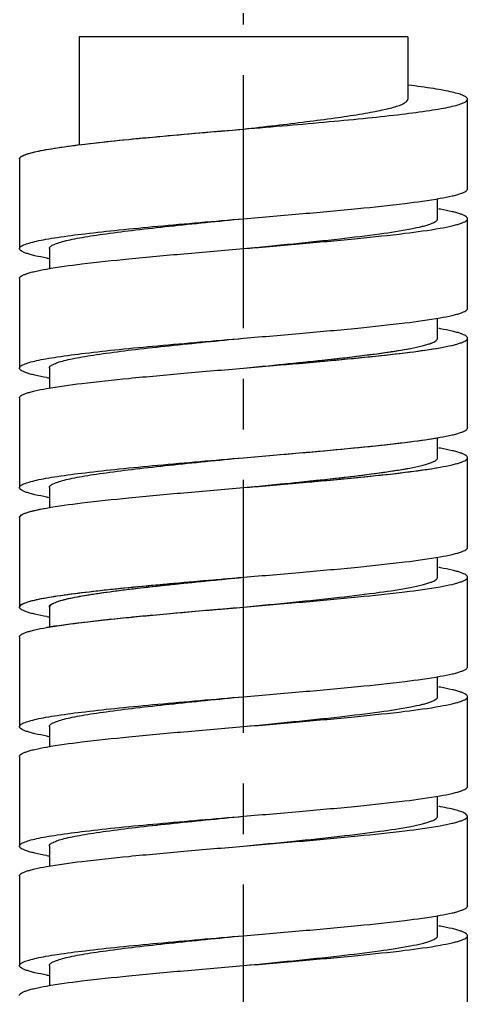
# Model space of a CAD drawing. Header units: millimetres. Extents: x 601 to 1195, y -13 to 407.
# Drawn here: x 1073.71 to 1084.96, y 143.97 to 168.47 of the extents above; entities that cross this region are included whole.
import ezdxf

# ---------------------------------------------------------------- set-up
doc = ezdxf.new("R2010")
doc.units = ezdxf.units.MM
doc.header["$LTSCALE"] = 0.1
doc.linetypes.add('CENTERX2', pattern=[101.6, 63.5, -12.7, 12.7, -12.7])
doc.layers.add('02___PRT_ALL_AXES', color=7, linetype='Continuous')
doc.layers.add('CENTER', color=1, linetype='CENTERX2')

msp = doc.modelspace()

# ---------------------------------------------------------------- linework, layer by layer
at = {"color": 7, "linetype": 'Continuous'}
for p, q in [((1084.961, 164.2203), (1084.961, 166.4703)), ((1084.961, 164.2203), (1084.961, 166.4703)), ((1073.711, 164.9703), (1073.711, 162.7203)), ((1073.711, 164.9703), (1073.711, 162.7203)), ((1084.211, 163.4703), (1084.211, 163.9727)), ((1084.211, 163.4703), (1084.211, 163.9727)), ((1084.961, 161.2203), (1084.961, 163.4703)), ((1084.961, 161.2203), (1084.961, 163.4703)), ((1074.461, 162.7203), (1074.461, 162.2151)), ((1074.461, 162.7203), (1074.461, 162.2151)), ((1073.711, 161.9703), (1073.711, 159.7203)), ((1073.711, 161.9703), (1073.711, 159.7203)), ((1084.211, 160.4703), (1084.211, 160.9727)), ((1084.211, 160.4703), (1084.211, 160.9727)), ((1084.961, 158.2203), (1084.961, 160.4703)), ((1084.961, 158.2203), (1084.961, 160.4703)), ((1079.336, 159.7203), (1080.0933, 159.7848)), ((1074.461, 159.7203), (1074.461, 159.2151)), ((1074.461, 159.7203), (1074.461, 159.2151)), ((1073.711, 158.9703), (1073.711, 156.7203)), ((1073.711, 158.9703), (1073.711, 156.7203)), ((1084.211, 157.4703), (1084.211, 157.9727)), ((1084.211, 157.4703), (1084.211, 157.9727)), ((1079.336, 157.4703), (1080.0933, 157.5348)), ((1084.961, 155.2203), (1084.961, 157.4703)), ((1084.961, 155.2203), (1084.961, 157.4703)), ((1074.461, 156.7203), (1074.461, 156.2151)), ((1074.461, 156.7203), (1074.461, 156.2151)), ((1079.336, 156.7203), (1079.9937, 156.7763)), ((1079.9937, 156.7763), (1080.0933, 156.7848)), ((1073.711, 155.9703), (1073.7622, 156.0348)), ((1073.711, 155.9703), (1073.711, 153.7203)), ((1073.711, 155.9703), (1073.711, 153.7203)), ((1084.211, 154.4703), (1084.211, 154.9727)), ((1084.211, 154.4703), (1084.211, 154.9727)), ((1084.961, 152.2203), (1084.961, 154.4703)), ((1084.961, 152.2203), (1084.961, 154.4703)), ((1073.711, 153.7203), (1073.7622, 153.7848)), ((1074.461, 153.7203), (1074.5054, 153.7848)), ((1074.461, 153.7203), (1074.461, 153.2151)), ((1074.461, 153.7203), (1074.461, 153.2151)), ((1073.711, 152.9703), (1073.711, 150.7203)), ((1073.711, 152.9703), (1073.711, 150.7203)), ((1084.211, 151.4703), (1084.211, 151.9727)), ((1084.211, 151.4703), (1084.211, 151.9727)), ((1084.961, 149.2203), (1084.961, 151.4703)), ((1074.461, 150.7203), (1074.461, 150.2151)), ((1073.711, 149.9703), (1073.711, 147.7203)), ((1084.211, 148.4703), (1084.211, 148.9727)), ((1084.961, 148.4703), (1084.9098, 148.5348)), ((1084.961, 146.2203), (1084.961, 148.4703)), ((1074.461, 147.7203), (1074.461, 147.2151)), ((1073.711, 146.9703), (1073.711, 144.7203)), ((1084.211, 145.4703), (1084.211, 145.9727)), ((1084.961, 143.4348), (1084.961, 145.4703)), ((1074.461, 144.7203), (1074.461, 144.2151))]:
    msp.add_line(p, q, dxfattribs=at)
for centre, radius, start, end in [((1082.7151, 154.9145), 8.9314, 79.87618, 80.18423), ((1082.7151, 154.9145), 8.9314, 79.87618, 80.18423), ((1075.9913, 171.4714), 9.1296, 259.92217, 260.28897), ((1075.9913, 171.4714), 9.1296, 259.92217, 260.28897), ((1082.7151, 151.9145), 8.9314, 79.87618, 80.18423), ((1082.7151, 151.9145), 8.9314, 79.87618, 80.18423), ((1075.9913, 168.4714), 9.1296, 259.92217, 260.28897), ((1075.9913, 168.4714), 9.1296, 259.92217, 260.28897), ((1082.7151, 148.9145), 8.9314, 79.87618, 80.18423), ((1082.7151, 148.9145), 8.9314, 79.87618, 80.18423), ((1075.9913, 165.4714), 9.1296, 259.92217, 260.28897), ((1075.9913, 165.4714), 9.1296, 259.92217, 260.28897), ((1082.7151, 145.9145), 8.9314, 79.87618, 80.18423), ((1082.7151, 145.9145), 8.9314, 79.87618, 80.18423), ((1075.9913, 162.4714), 9.1296, 259.92217, 260.28897), ((1075.991, 162.4692), 9.1274, 259.92151, 260.28837), ((1075.9749, 144.3128), 9.0346, 99.74612, 100.12253), ((1076.3377, 142.187), 11.1912, 98.71114, 99.73419), ((1082.7151, 142.9145), 8.9314, 79.87618, 80.18423), ((1082.7151, 142.9145), 8.9314, 79.87618, 80.18423), ((1075.9913, 159.4714), 9.1296, 259.92217, 260.28897), ((1075.9913, 159.4714), 9.1296, 259.92217, 260.28897), ((1082.7164, 139.9206), 8.9252, 79.87707, 80.18536), ((1075.9913, 156.4714), 9.1296, 259.92217, 260.28897), ((1082.7151, 136.9145), 8.9314, 79.87618, 80.18423), ((1075.9913, 153.4714), 9.1296, 259.92217, 260.28897)]:
    msp.add_arc(centre, radius, start, end, dxfattribs=at)
for points, knots in [([(1084.961, 166.4703), (1084.961, 166.4871), (1084.9411, 166.5142), (1084.9044, 166.5391), (1084.8408, 166.5718), (1084.7311, 166.6093), (1084.5646, 166.6524), (1084.3534, 166.6956), (1083.9886, 166.7581), (1083.6931, 166.7981), (1083.4828, 166.8245)], [0, 0, 0, 0, 0.0326322, 0.0568335, 0.0876411, 0.1702934, 0.2816159, 0.4213465, 0.5885183, 1, 1, 1, 1]), ([(1079.336, 165.7203), (1079.6043, 165.7514), (1080.1307, 165.8123), (1080.8949, 165.9041), (1081.5992, 165.9957), (1082.1359, 166.0747), (1082.5149, 166.1395), (1082.7555, 166.1858), (1082.9632, 166.232), (1083.1363, 166.2778), (1083.2731, 166.3235), (1083.3633, 166.3636), (1083.415, 166.3978), (1083.4463, 166.4257), (1083.461, 166.4534), (1083.461, 166.4703)], [0, 0, 0, 0, 0.1912983, 0.375348, 0.5451871, 0.6944291, 0.7595667, 0.8175658, 0.867943, 0.9102751, 0.9443278, 0.9700561, 0.9799223, 0.987976, 1, 1, 1, 1]), ([(1079.336, 165.7203), (1079.7019, 165.7514), (1080.4195, 165.8123), (1081.4614, 165.9041), (1082.4217, 165.9956), (1083.2636, 166.0866), (1083.8756, 166.1658), (1084.2816, 166.2319), (1084.5173, 166.2776), (1084.7034, 166.3232), (1084.8261, 166.3628), (1084.8975, 166.3975), (1084.9381, 166.4235), (1084.961, 166.4523), (1084.961, 166.4703)], [0, 0, 0, 0, 0.1928466, 0.3783382, 0.5494075, 0.699558, 0.823138, 0.8735016, 0.9156321, 0.9492167, 0.9740895, 0.9833193, 0.9905236, 1, 1, 1, 1]), ([(1073.7111, 164.9703), (1073.7111, 164.9884), (1073.7339, 165.0171), (1073.7746, 165.0432), (1073.846, 165.0778), (1073.9687, 165.1174), (1074.1548, 165.1631), (1074.3904, 165.2088), (1074.7965, 165.2749), (1075.4085, 165.354), (1076.2504, 165.4451), (1077.2107, 165.5365), (1078.2526, 165.6284), (1078.9702, 165.6893), (1079.336, 165.7203)], [0, 0, 0, 0, 0.0094773, 0.0166772, 0.0259081, 0.0507866, 0.0843644, 0.1265011, 0.1768596, 0.3004426, 0.4505948, 0.6216636, 0.8071539, 1, 1, 1, 1]), ([(1074.3871, 165.2068), (1074.6815, 165.2594), (1075.3705, 165.3515), (1076.5229, 165.4735), (1077.8772, 165.5965), (1078.8379, 165.678), (1079.336, 165.7203)], [0, 0, 0, 0, 0.1802925, 0.4187677, 0.6986391, 1, 1, 1, 1]), ([(1073.7111, 164.9703), (1073.7111, 164.9947), (1073.751, 165.0313), (1073.8125, 165.0624), (1073.8888, 165.0919), (1073.9845, 165.1207), (1074.1523, 165.1628), (1074.2892, 165.1893), (1074.3871, 165.2068)], [0, 0, 0, 0, 0.0997126, 0.183294, 0.293071, 0.4297046, 0.5932975, 1, 1, 1, 1]), ([(1084.2783, 163.9826), (1084.3771, 164.0002), (1084.5154, 164.0269), (1084.6849, 164.0692), (1084.7815, 164.0981), (1084.8585, 164.1278), (1084.9206, 164.159), (1084.961, 164.1958), (1084.961, 164.2203)], [0, 0, 0, 0, 0.4068123, 0.5705215, 0.7071941, 0.8169515, 0.9005187, 1, 1, 1, 1]), ([(1084.2783, 163.9826), (1084.3771, 164.0002), (1084.5154, 164.0269), (1084.6849, 164.0692), (1084.7815, 164.0981), (1084.8585, 164.1278), (1084.9206, 164.159), (1084.961, 164.1958), (1084.961, 164.2203)], [0, 0, 0, 0, 0.4068123, 0.5705215, 0.7071942, 0.8169516, 0.9005187, 1, 1, 1, 1]), ([(1079.336, 163.4703), (1079.833, 163.5125), (1080.7917, 163.5939), (1082.1436, 163.7166), (1083.2949, 163.8384), (1083.9837, 163.9303), (1084.2783, 163.9826)], [0, 0, 0, 0, 0.3010861, 0.5808021, 0.8193474, 1, 1, 1, 1]), ([(1079.336, 163.4703), (1079.833, 163.5125), (1080.7917, 163.5939), (1082.1436, 163.7166), (1083.2949, 163.8384), (1083.9837, 163.9303), (1084.2783, 163.9826)], [0, 0, 0, 0, 0.3010861, 0.5808021, 0.8193474, 1, 1, 1, 1]), ([(1084.961, 163.4703), (1084.961, 163.4947), (1084.9211, 163.5313), (1084.8595, 163.5624), (1084.7833, 163.5919), (1084.6876, 163.6207), (1084.5198, 163.6628), (1084.3829, 163.6893), (1084.285, 163.7068)], [0, 0, 0, 0, 0.0997126, 0.183294, 0.293071, 0.4297046, 0.5932975, 1, 1, 1, 1]), ([(1084.961, 163.4703), (1084.961, 163.4947), (1084.9211, 163.5313), (1084.8595, 163.5624), (1084.7833, 163.5919), (1084.6876, 163.6207), (1084.5198, 163.6628), (1084.3829, 163.6893), (1084.285, 163.7068)], [0, 0, 0, 0, 0.0997126, 0.183294, 0.293071, 0.4297046, 0.5932975, 1, 1, 1, 1]), ([(1073.7111, 162.7203), (1073.7111, 162.7384), (1073.7339, 162.7671), (1073.7746, 162.7932), (1073.846, 162.8278), (1073.9687, 162.8674), (1074.1548, 162.9131), (1074.3904, 162.9588), (1074.7965, 163.0249), (1075.4085, 163.104), (1076.2504, 163.1951), (1077.2107, 163.2865), (1078.2526, 163.3784), (1078.9702, 163.4393), (1079.336, 163.4703)], [0, 0, 0, 0, 0.0094773, 0.0166772, 0.0259081, 0.0507866, 0.0843644, 0.1265011, 0.1768596, 0.3004426, 0.4505948, 0.6216636, 0.8071539, 1, 1, 1, 1]), ([(1073.7111, 162.7203), (1073.7111, 162.7384), (1073.7339, 162.7671), (1073.7746, 162.7932), (1073.846, 162.8278), (1073.9687, 162.8674), (1074.1548, 162.9131), (1074.3904, 162.9588), (1074.7965, 163.0249), (1075.4085, 163.104), (1076.2504, 163.1951), (1077.2107, 163.2865), (1078.2526, 163.3784), (1078.9702, 163.4393), (1079.336, 163.4703)], [0, 0, 0, 0, 0.0094773, 0.0166772, 0.0259081, 0.0507866, 0.0843644, 0.1265011, 0.1768596, 0.3004426, 0.4505948, 0.6216636, 0.8071539, 1, 1, 1, 1]), ([(1074.461, 162.7203), (1074.461, 162.7378), (1074.4797, 162.7661), (1074.5159, 162.7931), (1074.5774, 162.8275), (1074.6838, 162.8673), (1074.8453, 162.913), (1075.0497, 162.9587), (1075.2951, 163.0049), (1075.5793, 163.0512), (1076.0274, 163.116), (1076.6617, 163.195), (1077.494, 163.2865), (1078.397, 163.3784), (1079.019, 163.4393), (1079.336, 163.4703)], [0, 0, 0, 0, 0.0105478, 0.0180924, 0.0275715, 0.052785, 0.0865464, 0.1287521, 0.179118, 0.2372049, 0.3025162, 0.4522957, 0.6228649, 0.807775, 1, 1, 1, 1]), ([(1074.461, 162.7203), (1074.461, 162.7378), (1074.4797, 162.7661), (1074.5159, 162.7931), (1074.5774, 162.8275), (1074.6838, 162.8673), (1074.8453, 162.913), (1075.0497, 162.9587), (1075.2951, 163.0049), (1075.5793, 163.0512), (1076.0274, 163.116), (1076.6617, 163.195), (1077.494, 163.2865), (1078.397, 163.3784), (1079.019, 163.4393), (1079.336, 163.4703)], [0, 0, 0, 0, 0.0105478, 0.0180924, 0.0275715, 0.052785, 0.0865464, 0.1287521, 0.179118, 0.2372049, 0.3025162, 0.4522957, 0.6228649, 0.807775, 1, 1, 1, 1]), ([(1083.5382, 163.2165), (1083.6355, 163.2353), (1083.7717, 163.2639), (1083.9385, 163.309), (1084.034, 163.3399), (1084.1099, 163.3716), (1084.1723, 163.4055), (1084.211, 163.4448), (1084.211, 163.4703)], [0, 0, 0, 0, 0.4028971, 0.565556, 0.7018031, 0.8117559, 0.8961461, 1, 1, 1, 1]), ([(1083.5382, 163.2165), (1083.6355, 163.2353), (1083.7717, 163.2639), (1083.9385, 163.309), (1084.034, 163.3399), (1084.1099, 163.3716), (1084.1723, 163.4055), (1084.211, 163.4448), (1084.211, 163.4703)], [0, 0, 0, 0, 0.4028971, 0.565556, 0.7018031, 0.811756, 0.8961461, 1, 1, 1, 1]), ([(1084.2783, 163.2326), (1084.3771, 163.2502), (1084.5154, 163.2769), (1084.6849, 163.3192), (1084.7815, 163.3481), (1084.8585, 163.3778), (1084.9206, 163.409), (1084.961, 163.4458), (1084.961, 163.4703)], [0, 0, 0, 0, 0.4068123, 0.5705215, 0.7071942, 0.8169516, 0.9005187, 1, 1, 1, 1]), ([(1084.2783, 163.2326), (1084.3771, 163.2502), (1084.5154, 163.2769), (1084.6849, 163.3192), (1084.7815, 163.3481), (1084.8585, 163.3778), (1084.9206, 163.409), (1084.961, 163.4458), (1084.961, 163.4703)], [0, 0, 0, 0, 0.4068123, 0.5705215, 0.7071942, 0.8169516, 0.9005187, 1, 1, 1, 1]), ([(1079.336, 162.7203), (1079.833, 162.7625), (1080.7917, 162.8439), (1082.1436, 162.9666), (1083.2949, 163.0884), (1083.9837, 163.1803), (1084.2783, 163.2326)], [0, 0, 0, 0, 0.3010861, 0.5808021, 0.8193474, 1, 1, 1, 1]), ([(1079.336, 162.7203), (1079.833, 162.7625), (1080.7917, 162.8439), (1082.1436, 162.9666), (1083.2949, 163.0884), (1083.9837, 163.1803), (1084.2783, 163.2326)], [0, 0, 0, 0, 0.3010861, 0.5808021, 0.8193474, 1, 1, 1, 1]), ([(1079.336, 162.7203), (1079.7535, 162.7612), (1080.5607, 162.8403), (1081.7035, 162.9596), (1082.6877, 163.0779), (1083.2811, 163.1668), (1083.5382, 163.2165)], [0, 0, 0, 0, 0.297337, 0.5749188, 0.8143632, 1, 1, 1, 1]), ([(1079.336, 162.7203), (1079.7535, 162.7612), (1080.5607, 162.8403), (1081.7035, 162.9596), (1082.6877, 163.0779), (1083.2811, 163.1668), (1083.5382, 163.2165)], [0, 0, 0, 0, 0.297337, 0.5749188, 0.8143632, 1, 1, 1, 1]), ([(1074.3938, 162.4826), (1074.2949, 162.5002), (1074.1567, 162.5269), (1073.9872, 162.5692), (1073.8906, 162.5981), (1073.8136, 162.6278), (1073.7515, 162.659), (1073.7111, 162.6958), (1073.7111, 162.7203)], [0, 0, 0, 0, 0.4068123, 0.5705215, 0.7071942, 0.8169516, 0.9005187, 1, 1, 1, 1]), ([(1074.3938, 162.4826), (1074.2949, 162.5002), (1074.1567, 162.5269), (1073.9872, 162.5692), (1073.8906, 162.5981), (1073.8136, 162.6278), (1073.7515, 162.659), (1073.7111, 162.6958), (1073.7111, 162.7203)], [0, 0, 0, 0, 0.4068123, 0.5705215, 0.7071942, 0.8169516, 0.9005187, 1, 1, 1, 1]), ([(1074.3871, 162.2068), (1074.6815, 162.2594), (1075.3705, 162.3515), (1076.5229, 162.4735), (1077.8772, 162.5965), (1078.8379, 162.678), (1079.336, 162.7203)], [0, 0, 0, 0, 0.1802925, 0.4187677, 0.6986391, 1, 1, 1, 1]), ([(1074.3871, 162.2068), (1074.6815, 162.2594), (1075.3705, 162.3515), (1076.5229, 162.4735), (1077.8772, 162.5965), (1078.8379, 162.678), (1079.336, 162.7203)], [0, 0, 0, 0, 0.1802925, 0.4187677, 0.6986391, 1, 1, 1, 1]), ([(1073.7111, 161.9703), (1073.7111, 161.9947), (1073.751, 162.0313), (1073.8125, 162.0624), (1073.8888, 162.0919), (1073.9845, 162.1207), (1074.1523, 162.1628), (1074.2892, 162.1893), (1074.3871, 162.2068)], [0, 0, 0, 0, 0.0997126, 0.183294, 0.293071, 0.4297046, 0.5932975, 1, 1, 1, 1]), ([(1073.7111, 161.9703), (1073.7111, 161.9947), (1073.751, 162.0313), (1073.8125, 162.0624), (1073.8888, 162.0919), (1073.9845, 162.1207), (1074.1523, 162.1628), (1074.2892, 162.1893), (1074.3871, 162.2068)], [0, 0, 0, 0, 0.0997126, 0.183294, 0.293071, 0.4297046, 0.5932975, 1, 1, 1, 1]), ([(1084.2783, 160.9826), (1084.3771, 161.0002), (1084.5154, 161.0269), (1084.6849, 161.0692), (1084.7815, 161.0981), (1084.8585, 161.1278), (1084.9206, 161.159), (1084.961, 161.1958), (1084.961, 161.2203)], [0, 0, 0, 0, 0.4068123, 0.5705215, 0.7071942, 0.8169516, 0.9005187, 1, 1, 1, 1]), ([(1084.2783, 160.9826), (1084.3771, 161.0002), (1084.5154, 161.0269), (1084.6849, 161.0692), (1084.7815, 161.0981), (1084.8585, 161.1278), (1084.9206, 161.159), (1084.961, 161.1958), (1084.961, 161.2203)], [0, 0, 0, 0, 0.4068123, 0.5705215, 0.7071942, 0.8169516, 0.9005187, 1, 1, 1, 1]), ([(1079.336, 160.4703), (1079.833, 160.5125), (1080.7917, 160.5939), (1082.1436, 160.7166), (1083.2949, 160.8384), (1083.9837, 160.9303), (1084.2783, 160.9826)], [0, 0, 0, 0, 0.3010861, 0.5808021, 0.8193474, 1, 1, 1, 1]), ([(1079.336, 160.4703), (1079.833, 160.5125), (1080.7917, 160.5939), (1082.1436, 160.7166), (1083.2949, 160.8384), (1083.9837, 160.9303), (1084.2783, 160.9826)], [0, 0, 0, 0, 0.3010861, 0.5808021, 0.8193474, 1, 1, 1, 1]), ([(1084.961, 160.4703), (1084.961, 160.4947), (1084.9211, 160.5313), (1084.8595, 160.5624), (1084.7833, 160.5919), (1084.6876, 160.6207), (1084.5198, 160.6628), (1084.3829, 160.6893), (1084.285, 160.7068)], [0, 0, 0, 0, 0.0997126, 0.183294, 0.293071, 0.4297046, 0.5932975, 1, 1, 1, 1]), ([(1084.961, 160.4703), (1084.961, 160.4947), (1084.9211, 160.5313), (1084.8595, 160.5624), (1084.7833, 160.5919), (1084.6876, 160.6207), (1084.5198, 160.6628), (1084.3829, 160.6893), (1084.285, 160.7068)], [0, 0, 0, 0, 0.0997125, 0.1832938, 0.2930709, 0.4297045, 0.5932975, 1, 1, 1, 1]), ([(1073.7111, 159.7203), (1073.7111, 159.7384), (1073.7339, 159.7671), (1073.7746, 159.7932), (1073.846, 159.8278), (1073.9687, 159.8674), (1074.1548, 159.9131), (1074.3904, 159.9588), (1074.7965, 160.0249), (1075.4085, 160.104), (1076.2504, 160.1951), (1077.2107, 160.2865), (1078.2526, 160.3784), (1078.9702, 160.4393), (1079.336, 160.4703)], [0, 0, 0, 0, 0.0094773, 0.0166772, 0.0259081, 0.0507866, 0.0843644, 0.1265011, 0.1768596, 0.3004426, 0.4505948, 0.6216636, 0.8071539, 1, 1, 1, 1]), ([(1073.7111, 159.7203), (1073.7111, 159.7384), (1073.7339, 159.7671), (1073.7746, 159.7932), (1073.846, 159.8278), (1073.9687, 159.8674), (1074.1548, 159.9131), (1074.3904, 159.9588), (1074.7965, 160.0249), (1075.4085, 160.104), (1076.2504, 160.1951), (1077.2107, 160.2865), (1078.2526, 160.3784), (1078.9702, 160.4393), (1079.336, 160.4703)], [0, 0, 0, 0, 0.0094773, 0.0166772, 0.0259081, 0.0507866, 0.0843644, 0.1265011, 0.1768596, 0.3004426, 0.4505948, 0.6216636, 0.8071539, 1, 1, 1, 1]), ([(1074.4611, 159.7203), (1074.461, 159.7378), (1074.4797, 159.7661), (1074.5159, 159.7931), (1074.5774, 159.8275), (1074.6838, 159.8674), (1074.8453, 159.913), (1075.0497, 159.9587), (1075.2951, 160.0049), (1075.5793, 160.0512), (1076.0274, 160.116), (1076.6617, 160.195), (1077.494, 160.2865), (1078.397, 160.3784), (1079.019, 160.4393), (1079.336, 160.4703)], [0, 0, 0, 0, 0.0105452, 0.0180931, 0.0275748, 0.0527808, 0.086548, 0.1287508, 0.1791167, 0.2372073, 0.3025131, 0.4522935, 0.6228652, 0.8077761, 1, 1, 1, 1]), ([(1074.4611, 159.7203), (1074.461, 159.7378), (1074.4797, 159.7661), (1074.5159, 159.7931), (1074.5774, 159.8275), (1074.6838, 159.8674), (1074.8453, 159.913), (1075.0497, 159.9587), (1075.2951, 160.0049), (1075.5793, 160.0512), (1076.0274, 160.116), (1076.6617, 160.195), (1077.494, 160.2865), (1078.397, 160.3784), (1079.019, 160.4393), (1079.336, 160.4703)], [0, 0, 0, 0, 0.0105452, 0.0180931, 0.0275748, 0.0527808, 0.086548, 0.1287508, 0.1791167, 0.2372073, 0.3025131, 0.4522935, 0.6228652, 0.8077761, 1, 1, 1, 1]), ([(1083.5296, 160.2148), (1083.6281, 160.2338), (1083.766, 160.2625), (1083.935, 160.3079), (1084.0316, 160.339), (1084.1085, 160.3709), (1084.1716, 160.405), (1084.211, 160.4446), (1084.211, 160.4703)], [0, 0, 0, 0, 0.4030617, 0.5658558, 0.7021703, 0.812109, 0.8964694, 1, 1, 1, 1]), ([(1083.5296, 160.2148), (1083.6281, 160.2338), (1083.766, 160.2625), (1083.935, 160.3079), (1084.0316, 160.339), (1084.1085, 160.3709), (1084.1716, 160.405), (1084.211, 160.4446), (1084.211, 160.4703)], [0, 0, 0, 0, 0.4030617, 0.5658558, 0.7021703, 0.812109, 0.8964694, 1, 1, 1, 1]), ([(1084.2783, 160.2326), (1084.3771, 160.2502), (1084.5154, 160.2769), (1084.6849, 160.3192), (1084.7815, 160.3481), (1084.8585, 160.3778), (1084.9206, 160.409), (1084.961, 160.4458), (1084.961, 160.4703)], [0, 0, 0, 0, 0.4068123, 0.5705215, 0.7071942, 0.8169516, 0.9005187, 1, 1, 1, 1]), ([(1084.2783, 160.2326), (1084.3771, 160.2502), (1084.5154, 160.2769), (1084.6849, 160.3192), (1084.7815, 160.3481), (1084.8585, 160.3778), (1084.9206, 160.409), (1084.961, 160.4458), (1084.961, 160.4703)], [0, 0, 0, 0, 0.406812, 0.5705225, 0.7071956, 0.8169527, 0.9005193, 1, 1, 1, 1]), ([(1079.336, 159.7203), (1079.833, 159.7625), (1080.7917, 159.8439), (1082.1436, 159.9666), (1083.2949, 160.0884), (1083.9837, 160.1803), (1084.2783, 160.2326)], [0, 0, 0, 0, 0.3010861, 0.5808021, 0.8193474, 1, 1, 1, 1]), ([(1079.336, 159.7203), (1079.7522, 159.7611), (1080.5569, 159.8399), (1081.6966, 159.9588), (1082.6793, 160.0768), (1083.2723, 160.1654), (1083.5296, 160.2148)], [0, 0, 0, 0, 0.2969768, 0.574355, 0.8138885, 1, 1, 1, 1]), ([(1080.0933, 159.7848), (1080.5181, 159.8212), (1081.331, 159.8919), (1082.4734, 160), (1083.4443, 160.1072), (1084.0264, 160.1879), (1084.2783, 160.2326)], [0, 0, 0, 0, 0.3038729, 0.5814266, 0.8176844, 1, 1, 1, 1]), ([(1080.0964, 159.7951), (1080.7558, 159.8605), (1081.6873, 159.9544), (1082.8314, 160.0985), (1083.3164, 160.1739), (1083.5296, 160.2148)], [0, 0, 0, 0, 0.5746055, 0.8117335, 1, 1, 1, 1]), ([(1074.3938, 159.4826), (1074.2949, 159.5002), (1074.1567, 159.5269), (1073.9872, 159.5692), (1073.8906, 159.5981), (1073.8136, 159.6278), (1073.7515, 159.659), (1073.7111, 159.6958), (1073.7111, 159.7203)], [0, 0, 0, 0, 0.4068123, 0.5705215, 0.7071942, 0.8169516, 0.9005187, 1, 1, 1, 1]), ([(1074.3938, 159.4826), (1074.2949, 159.5002), (1074.1567, 159.5269), (1073.9872, 159.5692), (1073.8906, 159.5981), (1073.8136, 159.6278), (1073.7515, 159.659), (1073.7111, 159.6958), (1073.7111, 159.7203)], [0, 0, 0, 0, 0.4068123, 0.5705215, 0.7071942, 0.8169516, 0.9005187, 1, 1, 1, 1]), ([(1074.3871, 159.2068), (1074.6815, 159.2594), (1075.3705, 159.3515), (1076.5229, 159.4735), (1077.8772, 159.5965), (1078.8379, 159.678), (1079.336, 159.7203)], [0, 0, 0, 0, 0.1802925, 0.4187677, 0.6986391, 1, 1, 1, 1]), ([(1074.3871, 159.2068), (1074.6815, 159.2594), (1075.3704, 159.3515), (1076.5227, 159.4735), (1077.8771, 159.5965), (1078.8378, 159.678), (1079.336, 159.7203)], [0, 0, 0, 0, 0.1802808, 0.4187377, 0.6985793, 1, 1, 1, 1]), ([(1073.7111, 158.9703), (1073.7111, 158.9947), (1073.751, 159.0313), (1073.8125, 159.0624), (1073.8888, 159.0919), (1073.9845, 159.1207), (1074.1523, 159.1628), (1074.2892, 159.1893), (1074.3871, 159.2068)], [0, 0, 0, 0, 0.0997126, 0.183294, 0.293071, 0.4297046, 0.5932975, 1, 1, 1, 1]), ([(1073.7111, 158.9703), (1073.7111, 158.9947), (1073.751, 159.0313), (1073.8125, 159.0624), (1073.8888, 159.0919), (1073.9845, 159.1207), (1074.1523, 159.1628), (1074.2892, 159.1893), (1074.3871, 159.2068)], [0, 0, 0, 0, 0.0997127, 0.1832942, 0.2930715, 0.4297051, 0.5932979, 1, 1, 1, 1]), ([(1084.2783, 157.9826), (1084.3771, 158.0002), (1084.5154, 158.0269), (1084.6849, 158.0692), (1084.7815, 158.0981), (1084.8585, 158.1278), (1084.9206, 158.159), (1084.961, 158.1958), (1084.961, 158.2203)], [0, 0, 0, 0, 0.406812, 0.5705225, 0.7071956, 0.8169527, 0.9005193, 1, 1, 1, 1]), ([(1084.2783, 157.9826), (1084.3771, 158.0002), (1084.5154, 158.0269), (1084.6849, 158.0692), (1084.7815, 158.0981), (1084.8585, 158.1278), (1084.9206, 158.159), (1084.961, 158.1958), (1084.961, 158.2203)], [0, 0, 0, 0, 0.4068123, 0.5705215, 0.7071942, 0.8169516, 0.9005187, 1, 1, 1, 1]), ([(1079.336, 157.4703), (1079.833, 157.5125), (1080.7917, 157.5939), (1082.1436, 157.7166), (1083.2949, 157.8384), (1083.9837, 157.9303), (1084.2783, 157.9826)], [0, 0, 0, 0, 0.3010861, 0.5808021, 0.8193474, 1, 1, 1, 1]), ([(1080.0933, 157.5348), (1080.5181, 157.5712), (1081.331, 157.6419), (1082.4734, 157.75), (1083.4443, 157.8572), (1084.0264, 157.9379), (1084.2783, 157.9826)], [0, 0, 0, 0, 0.3038729, 0.5814266, 0.8176844, 1, 1, 1, 1]), ([(1084.961, 157.4703), (1084.961, 157.4947), (1084.9211, 157.5313), (1084.8595, 157.5624), (1084.7833, 157.5919), (1084.6876, 157.6207), (1084.5198, 157.6628), (1084.3829, 157.6893), (1084.285, 157.7068)], [0, 0, 0, 0, 0.0997126, 0.183294, 0.293071, 0.4297046, 0.5932975, 1, 1, 1, 1]), ([(1084.961, 157.4703), (1084.961, 157.4947), (1084.9211, 157.5313), (1084.8595, 157.5624), (1084.7833, 157.5919), (1084.6876, 157.6207), (1084.5198, 157.6628), (1084.3829, 157.6893), (1084.285, 157.7068)], [0, 0, 0, 0, 0.0997126, 0.183294, 0.293071, 0.4297046, 0.5932975, 1, 1, 1, 1]), ([(1073.7111, 156.7203), (1073.7111, 156.7384), (1073.7339, 156.7671), (1073.7746, 156.7932), (1073.8459, 156.8278), (1073.9686, 156.8674), (1074.1548, 156.9131), (1074.3904, 156.9588), (1074.7964, 157.0249), (1075.4084, 157.104), (1076.2502, 157.195), (1077.2104, 157.2865), (1078.2524, 157.3784), (1078.9701, 157.4393), (1079.336, 157.4703)], [0, 0, 0, 0, 0.0094769, 0.0166763, 0.0259065, 0.0507833, 0.0843585, 0.1264919, 0.1768468, 0.3004212, 0.4505619, 0.6216269, 0.8070819, 1, 1, 1, 1]), ([(1073.7111, 156.7203), (1073.7111, 156.7384), (1073.7339, 156.7671), (1073.7746, 156.7932), (1073.846, 156.8278), (1073.9687, 156.8674), (1074.1548, 156.9131), (1074.3904, 156.9588), (1074.7965, 157.0249), (1075.4085, 157.104), (1076.2504, 157.1951), (1077.2107, 157.2865), (1078.2526, 157.3784), (1078.9702, 157.4393), (1079.336, 157.4703)], [0, 0, 0, 0, 0.0094773, 0.0166772, 0.0259081, 0.0507866, 0.0843644, 0.1265011, 0.1768596, 0.3004426, 0.4505948, 0.6216636, 0.8071539, 1, 1, 1, 1]), ([(1074.4611, 156.7203), (1074.4611, 156.7378), (1074.4797, 156.7661), (1074.5159, 156.7931), (1074.5774, 156.8275), (1074.6838, 156.8674), (1074.8453, 156.913), (1075.0497, 156.9587), (1075.2951, 157.0049), (1075.5793, 157.0512), (1076.0274, 157.116), (1076.6617, 157.195), (1077.494, 157.2865), (1078.397, 157.3784), (1079.019, 157.4393), (1079.336, 157.4703)], [0, 0, 0, 0, 0.0105418, 0.0180902, 0.0275758, 0.052781, 0.0865459, 0.1287543, 0.1791131, 0.2372099, 0.3025111, 0.4522948, 0.6228673, 0.8077769, 1, 1, 1, 1]), ([(1074.4611, 156.7203), (1074.4611, 156.7378), (1074.4797, 156.7661), (1074.5159, 156.7931), (1074.5774, 156.8275), (1074.6838, 156.8674), (1074.8453, 156.913), (1075.0496, 156.9587), (1075.295, 157.0049), (1075.5792, 157.0511), (1076.0272, 157.116), (1076.6615, 157.195), (1077.4937, 157.2865), (1078.3968, 157.3783), (1079.0189, 157.4393), (1079.336, 157.4703)], [0, 0, 0, 0, 0.0105412, 0.0180891, 0.027574, 0.0527772, 0.0865392, 0.1287439, 0.1790989, 0.2371912, 0.3024868, 0.4522582, 0.6228256, 0.8076961, 1, 1, 1, 1]), ([(1083.5163, 157.2123), (1083.6167, 157.2314), (1083.7573, 157.2605), (1083.9295, 157.3063), (1084.028, 157.3377), (1084.1065, 157.3699), (1084.1707, 157.4043), (1084.2111, 157.4442), (1084.211, 157.4703)], [0, 0, 0, 0, 0.403351, 0.5662637, 0.7027167, 0.8126677, 0.8969392, 1, 1, 1, 1]), ([(1083.5163, 157.2123), (1083.6167, 157.2314), (1083.7573, 157.2605), (1083.9295, 157.3063), (1084.028, 157.3377), (1084.1065, 157.3699), (1084.1707, 157.4043), (1084.2111, 157.4442), (1084.211, 157.4703)], [0, 0, 0, 0, 0.4033468, 0.5662613, 0.7027161, 0.8126679, 0.8969394, 1, 1, 1, 1]), ([(1084.2783, 157.2326), (1084.3771, 157.2502), (1084.5154, 157.2769), (1084.6849, 157.3192), (1084.7815, 157.3481), (1084.8585, 157.3778), (1084.9206, 157.409), (1084.961, 157.4458), (1084.961, 157.4703)], [0, 0, 0, 0, 0.4068123, 0.5705215, 0.7071942, 0.8169516, 0.9005187, 1, 1, 1, 1]), ([(1084.2783, 157.2326), (1084.3771, 157.2502), (1084.5154, 157.2769), (1084.6849, 157.3192), (1084.7815, 157.3481), (1084.8585, 157.3778), (1084.9206, 157.409), (1084.961, 157.4458), (1084.961, 157.4703)], [0, 0, 0, 0, 0.4068123, 0.5705215, 0.7071942, 0.8169516, 0.9005187, 1, 1, 1, 1]), ([(1079.336, 156.7203), (1079.833, 156.7625), (1080.7917, 156.8439), (1082.1436, 156.9666), (1083.2949, 157.0884), (1083.9837, 157.1803), (1084.2783, 157.2326)], [0, 0, 0, 0, 0.3010861, 0.5808021, 0.8193474, 1, 1, 1, 1]), ([(1079.336, 156.7203), (1079.7501, 156.7609), (1080.5511, 156.8393), (1081.6861, 156.9577), (1082.6664, 157.0751), (1083.2588, 157.1633), (1083.5163, 157.2123)], [0, 0, 0, 0, 0.2964337, 0.5735031, 0.8131684, 1, 1, 1, 1]), ([(1079.9923, 156.7848), (1080.6682, 156.8516), (1081.6239, 156.9473), (1082.7984, 157.0938), (1083.2971, 157.1706), (1083.5163, 157.2123)], [0, 0, 0, 0, 0.5738751, 0.81141, 1, 1, 1, 1]), ([(1080.0933, 156.7848), (1080.5181, 156.8212), (1081.331, 156.8919), (1082.4734, 157), (1083.4443, 157.1072), (1084.0264, 157.1879), (1084.2783, 157.2326)], [0, 0, 0, 0, 0.3038659, 0.5814298, 0.8176828, 1, 1, 1, 1]), ([(1074.3938, 156.4826), (1074.2949, 156.5002), (1074.1567, 156.5269), (1073.9872, 156.5692), (1073.8906, 156.5981), (1073.8136, 156.6278), (1073.7515, 156.659), (1073.7111, 156.6958), (1073.7111, 156.7203)], [0, 0, 0, 0, 0.4068123, 0.5705215, 0.7071942, 0.8169516, 0.9005187, 1, 1, 1, 1]), ([(1074.3938, 156.4826), (1074.2949, 156.5002), (1074.1567, 156.5269), (1073.9872, 156.5692), (1073.8906, 156.5981), (1073.8136, 156.6278), (1073.7515, 156.659), (1073.7111, 156.6958), (1073.7111, 156.7203)], [0, 0, 0, 0, 0.4068123, 0.5705215, 0.7071941, 0.8169515, 0.9005187, 1, 1, 1, 1]), ([(1074.387, 156.2068), (1074.6815, 156.2594), (1075.3704, 156.3515), (1076.5229, 156.4735), (1077.8772, 156.5965), (1078.8379, 156.678), (1079.336, 156.7203)], [0, 0, 0, 0, 0.1802877, 0.4187635, 0.6986366, 1, 1, 1, 1]), ([(1074.3871, 156.2068), (1074.6815, 156.2594), (1075.3705, 156.3515), (1076.5229, 156.4735), (1077.8772, 156.5965), (1078.8379, 156.678), (1079.336, 156.7203)], [0, 0, 0, 0, 0.1802925, 0.4187677, 0.6986391, 1, 1, 1, 1]), ([(1073.7111, 155.9703), (1073.7111, 155.9947), (1073.751, 156.0313), (1073.8125, 156.0624), (1073.8888, 156.0919), (1073.9845, 156.1207), (1074.1523, 156.1628), (1074.2892, 156.1893), (1074.3871, 156.2068)], [0, 0, 0, 0, 0.0997126, 0.183294, 0.293071, 0.4297046, 0.5932975, 1, 1, 1, 1]), ([(1073.7622, 156.0348), (1073.7905, 156.0526), (1073.8653, 156.0847), (1074.001, 156.1262), (1074.1797, 156.168), (1074.3133, 156.1937), (1074.387, 156.2068)], [0, 0, 0, 0, 0.1542685, 0.3723595, 0.6547133, 1, 1, 1, 1]), ([(1084.2783, 154.9826), (1084.3771, 155.0002), (1084.5154, 155.0269), (1084.6849, 155.0692), (1084.7815, 155.0981), (1084.8585, 155.1278), (1084.9206, 155.159), (1084.961, 155.1958), (1084.961, 155.2203)], [0, 0, 0, 0, 0.4068123, 0.5705215, 0.7071942, 0.8169516, 0.9005187, 1, 1, 1, 1]), ([(1084.2783, 154.9826), (1084.3771, 155.0002), (1084.5154, 155.0269), (1084.6849, 155.0692), (1084.7815, 155.0981), (1084.8585, 155.1278), (1084.9206, 155.159), (1084.961, 155.1958), (1084.961, 155.2203)], [0, 0, 0, 0, 0.4068123, 0.5705215, 0.7071942, 0.8169516, 0.9005187, 1, 1, 1, 1]), ([(1079.336, 154.4703), (1079.833, 154.5125), (1080.7917, 154.5939), (1082.1436, 154.7166), (1083.2949, 154.8384), (1083.9837, 154.9303), (1084.2783, 154.9826)], [0, 0, 0, 0, 0.3010861, 0.5808021, 0.8193474, 1, 1, 1, 1]), ([(1079.336, 154.4703), (1079.833, 154.5125), (1080.7917, 154.5939), (1082.1436, 154.7166), (1083.2949, 154.8384), (1083.9837, 154.9303), (1084.2783, 154.9826)], [0, 0, 0, 0, 0.3010861, 0.5808021, 0.8193474, 1, 1, 1, 1]), ([(1084.961, 154.4703), (1084.961, 154.4947), (1084.9211, 154.5313), (1084.8595, 154.5624), (1084.7833, 154.5919), (1084.6876, 154.6207), (1084.5198, 154.6628), (1084.3829, 154.6893), (1084.285, 154.7068)], [0, 0, 0, 0, 0.0997126, 0.183294, 0.293071, 0.4297046, 0.5932975, 1, 1, 1, 1]), ([(1084.961, 154.4703), (1084.961, 154.4947), (1084.9211, 154.5313), (1084.8595, 154.5624), (1084.7833, 154.5919), (1084.6876, 154.6207), (1084.5198, 154.6628), (1084.3829, 154.6893), (1084.285, 154.7068)], [0, 0, 0, 0, 0.0997126, 0.183294, 0.293071, 0.4297046, 0.5932975, 1, 1, 1, 1]), ([(1073.7111, 153.7203), (1073.7111, 153.7384), (1073.7339, 153.7671), (1073.7746, 153.7932), (1073.846, 153.8278), (1073.9687, 153.8674), (1074.1548, 153.9131), (1074.3904, 153.9588), (1074.7965, 154.0249), (1075.4085, 154.104), (1076.2504, 154.1951), (1077.2107, 154.2865), (1078.2526, 154.3784), (1078.9702, 154.4393), (1079.336, 154.4703)], [0, 0, 0, 0, 0.0094773, 0.0166772, 0.0259081, 0.0507866, 0.0843644, 0.1265011, 0.1768596, 0.3004426, 0.4505948, 0.6216636, 0.8071539, 1, 1, 1, 1]), ([(1073.7622, 153.7848), (1073.7904, 153.8026), (1073.8648, 153.8345), (1073.9998, 153.8758), (1074.1774, 153.9175), (1074.4943, 153.9784), (1074.985, 154.0509), (1075.6749, 154.1341), (1076.4821, 154.2177), (1077.381, 154.3018), (1078.3426, 154.386), (1079.0013, 154.4419), (1079.336, 154.4703)], [0, 0, 0, 0, 0.0177525, 0.0428274, 0.0752762, 0.1149484, 0.2148518, 0.3396234, 0.4853832, 0.6475309, 0.8209109, 1, 1, 1, 1]), ([(1074.4611, 153.7203), (1074.4611, 153.7378), (1074.4797, 153.7661), (1074.5159, 153.7931), (1074.5774, 153.8275), (1074.6838, 153.8673), (1074.8453, 153.913), (1075.0497, 153.9587), (1075.2951, 154.0049), (1075.5793, 154.0512), (1076.0274, 154.116), (1076.6617, 154.195), (1077.494, 154.2865), (1078.397, 154.3784), (1079.019, 154.4393), (1079.336, 154.4703)], [0, 0, 0, 0, 0.0105425, 0.0180865, 0.0275729, 0.0527847, 0.0865419, 0.1287564, 0.1791116, 0.2372093, 0.3025134, 0.4522972, 0.622868, 0.8077764, 1, 1, 1, 1]), ([(1074.5054, 153.7848), (1074.5295, 153.8023), (1074.5937, 153.8343), (1074.7109, 153.8757), (1074.865, 153.9175), (1075.1395, 153.9783), (1075.5648, 154.0509), (1076.1628, 154.134), (1076.8625, 154.2177), (1077.6416, 154.3018), (1078.475, 154.386), (1079.046, 154.4419), (1079.336, 154.4703)], [0, 0, 0, 0, 0.0182279, 0.0436056, 0.0762487, 0.1160419, 0.2160197, 0.3407147, 0.486292, 0.6481787, 0.8212464, 1, 1, 1, 1]), ([(1083.5302, 154.215), (1083.6286, 154.2339), (1083.7664, 154.2626), (1083.9352, 154.308), (1084.0318, 154.3391), (1084.1087, 154.371), (1084.1716, 154.4051), (1084.2111, 154.4446), (1084.211, 154.4703)], [0, 0, 0, 0, 0.4030555, 0.5657925, 0.7021561, 0.8121043, 0.8964059, 1, 1, 1, 1]), ([(1083.5302, 154.215), (1083.6286, 154.2339), (1083.7664, 154.2626), (1083.9352, 154.308), (1084.0318, 154.3391), (1084.1087, 154.371), (1084.1716, 154.4051), (1084.2111, 154.4446), (1084.211, 154.4703)], [0, 0, 0, 0, 0.4030555, 0.5657925, 0.7021561, 0.8121043, 0.8964059, 1, 1, 1, 1]), ([(1084.2783, 154.2326), (1084.3771, 154.2502), (1084.5154, 154.2769), (1084.6849, 154.3192), (1084.7815, 154.3481), (1084.8585, 154.3778), (1084.9206, 154.409), (1084.961, 154.4458), (1084.961, 154.4703)], [0, 0, 0, 0, 0.4068123, 0.5705215, 0.7071942, 0.8169516, 0.9005187, 1, 1, 1, 1]), ([(1084.2783, 154.2326), (1084.3771, 154.2502), (1084.5154, 154.2769), (1084.6849, 154.3192), (1084.7815, 154.3481), (1084.8585, 154.3778), (1084.9206, 154.409), (1084.961, 154.4458), (1084.961, 154.4703)], [0, 0, 0, 0, 0.4068123, 0.5705215, 0.7071942, 0.8169516, 0.9005187, 1, 1, 1, 1]), ([(1079.336, 153.7203), (1079.833, 153.7625), (1080.7917, 153.8439), (1082.1436, 153.9666), (1083.2949, 154.0884), (1083.9837, 154.1803), (1084.2783, 154.2326)], [0, 0, 0, 0, 0.3010861, 0.5808021, 0.8193474, 1, 1, 1, 1]), ([(1079.336, 153.7203), (1079.833, 153.7625), (1080.7917, 153.8439), (1082.1436, 153.9666), (1083.2949, 154.0884), (1083.9837, 154.1803), (1084.2783, 154.2326)], [0, 0, 0, 0, 0.3010861, 0.5808021, 0.8193474, 1, 1, 1, 1]), ([(1079.336, 153.7203), (1079.7523, 153.7611), (1080.5572, 153.8399), (1081.6971, 153.9589), (1082.6798, 154.0769), (1083.2729, 154.1655), (1083.5302, 154.215)], [0, 0, 0, 0, 0.2970019, 0.5743926, 0.8139189, 1, 1, 1, 1]), ([(1079.336, 153.7203), (1079.7523, 153.7611), (1080.5572, 153.8399), (1081.6971, 153.9589), (1082.6798, 154.0769), (1083.2729, 154.1655), (1083.5302, 154.215)], [0, 0, 0, 0, 0.2970018, 0.5743926, 0.8139189, 1, 1, 1, 1]), ([(1074.3938, 153.4826), (1074.295, 153.5002), (1074.1568, 153.5269), (1073.9873, 153.5692), (1073.8906, 153.5981), (1073.8136, 153.6278), (1073.7516, 153.659), (1073.7111, 153.6958), (1073.7111, 153.7203)], [0, 0, 0, 0, 0.4067768, 0.5704833, 0.7071639, 0.8169318, 0.9005045, 1, 1, 1, 1]), ([(1074.3938, 153.4826), (1074.2949, 153.5002), (1074.1567, 153.5269), (1073.9872, 153.5692), (1073.8906, 153.5981), (1073.8136, 153.6278), (1073.7515, 153.659), (1073.7111, 153.6958), (1073.7111, 153.7203)], [0, 0, 0, 0, 0.4068123, 0.5705215, 0.7071942, 0.8169516, 0.9005187, 1, 1, 1, 1]), ([(1074.3871, 153.2068), (1074.6815, 153.2594), (1075.3705, 153.3515), (1076.5229, 153.4735), (1077.8772, 153.5965), (1078.8379, 153.678), (1079.336, 153.7203)], [0, 0, 0, 0, 0.1802925, 0.4187677, 0.6986391, 1, 1, 1, 1]), ([(1074.6428, 153.2491), (1074.9416, 153.2951), (1075.6175, 153.3793), (1076.7246, 153.4923), (1077.9896, 153.606), (1078.8781, 153.6815), (1079.336, 153.7203)], [0, 0, 0, 0, 0.1922935, 0.4329713, 0.7076999, 1, 1, 1, 1]), ([(1073.7111, 152.9703), (1073.7111, 152.9947), (1073.751, 153.0313), (1073.8125, 153.0624), (1073.8888, 153.0919), (1073.9845, 153.1207), (1074.1523, 153.1628), (1074.2892, 153.1893), (1074.3871, 153.2068)], [0, 0, 0, 0, 0.0997126, 0.183294, 0.293071, 0.4297046, 0.5932975, 1, 1, 1, 1]), ([(1073.7111, 152.9703), (1073.7111, 152.9947), (1073.751, 153.0313), (1073.8125, 153.0624), (1073.8888, 153.0919), (1073.9845, 153.1207), (1074.1523, 153.1628), (1074.2892, 153.1893), (1074.3871, 153.2068)], [0, 0, 0, 0, 0.0997126, 0.183294, 0.293071, 0.4297046, 0.5932975, 1, 1, 1, 1]), ([(1084.2783, 151.9826), (1084.3771, 152.0002), (1084.5154, 152.0269), (1084.6849, 152.0692), (1084.7815, 152.0981), (1084.8585, 152.1278), (1084.9206, 152.159), (1084.961, 152.1958), (1084.961, 152.2203)], [0, 0, 0, 0, 0.4068123, 0.5705215, 0.7071942, 0.8169516, 0.9005187, 1, 1, 1, 1]), ([(1084.2783, 151.9826), (1084.3771, 152.0002), (1084.5154, 152.0269), (1084.6849, 152.0692), (1084.7815, 152.0981), (1084.8585, 152.1278), (1084.9206, 152.159), (1084.961, 152.1958), (1084.961, 152.2203)], [0, 0, 0, 0, 0.4068123, 0.5705215, 0.7071942, 0.8169516, 0.9005187, 1, 1, 1, 1]), ([(1079.336, 151.4703), (1079.833, 151.5125), (1080.7917, 151.5939), (1082.1436, 151.7166), (1083.2949, 151.8384), (1083.9837, 151.9303), (1084.2783, 151.9826)], [0, 0, 0, 0, 0.3010861, 0.5808021, 0.8193474, 1, 1, 1, 1]), ([(1079.336, 151.4703), (1079.833, 151.5125), (1080.7917, 151.5939), (1082.1436, 151.7166), (1083.2949, 151.8384), (1083.9837, 151.9303), (1084.2783, 151.9826)], [0, 0, 0, 0, 0.3010861, 0.5808021, 0.8193474, 1, 1, 1, 1]), ([(1084.961, 151.4703), (1084.961, 151.4947), (1084.9211, 151.5313), (1084.8595, 151.5624), (1084.7833, 151.5919), (1084.6876, 151.6207), (1084.5198, 151.6628), (1084.3829, 151.6893), (1084.285, 151.7068)], [0, 0, 0, 0, 0.0997126, 0.183294, 0.293071, 0.4297046, 0.5932975, 1, 1, 1, 1]), ([(1084.961, 151.4703), (1084.961, 151.4947), (1084.9211, 151.5313), (1084.8595, 151.5624), (1084.7833, 151.5919), (1084.6876, 151.6207), (1084.5198, 151.6628), (1084.3829, 151.6893), (1084.285, 151.7068)], [0, 0, 0, 0, 0.0997126, 0.183294, 0.293071, 0.4297046, 0.5932975, 1, 1, 1, 1]), ([(1073.7111, 150.7203), (1073.7111, 150.7384), (1073.7339, 150.7671), (1073.7746, 150.7932), (1073.846, 150.8278), (1073.9687, 150.8674), (1074.1548, 150.9131), (1074.3904, 150.9588), (1074.7965, 151.0249), (1075.4085, 151.104), (1076.2504, 151.1951), (1077.2107, 151.2865), (1078.2526, 151.3784), (1078.9702, 151.4393), (1079.336, 151.4703)], [0, 0, 0, 0, 0.0094773, 0.0166772, 0.0259081, 0.0507866, 0.0843644, 0.1265011, 0.1768596, 0.3004426, 0.4505948, 0.6216636, 0.8071539, 1, 1, 1, 1]), ([(1073.7111, 150.7203), (1073.7111, 150.7384), (1073.7339, 150.7671), (1073.7746, 150.7932), (1073.846, 150.8278), (1073.9687, 150.8674), (1074.1548, 150.9131), (1074.3904, 150.9588), (1074.7965, 151.0249), (1075.4085, 151.104), (1076.2504, 151.1951), (1077.2107, 151.2865), (1078.2526, 151.3784), (1078.9702, 151.4393), (1079.336, 151.4703)], [0, 0, 0, 0, 0.0094773, 0.0166772, 0.0259081, 0.0507866, 0.0843644, 0.1265011, 0.1768596, 0.3004426, 0.4505948, 0.6216636, 0.8071539, 1, 1, 1, 1]), ([(1074.4611, 150.7203), (1074.4611, 150.7378), (1074.4797, 150.7661), (1074.5159, 150.7931), (1074.5774, 150.8275), (1074.6838, 150.8673), (1074.8453, 150.913), (1075.0497, 150.9587), (1075.2951, 151.0049), (1075.5793, 151.0512), (1076.0274, 151.116), (1076.6617, 151.195), (1077.494, 151.2865), (1078.397, 151.3784), (1079.019, 151.4393), (1079.336, 151.4703)], [0, 0, 0, 0, 0.010546, 0.018088, 0.0275696, 0.0527866, 0.086542, 0.1287553, 0.179115, 0.2372064, 0.3025161, 0.4522976, 0.6228666, 0.8077752, 1, 1, 1, 1]), ([(1074.4611, 150.7203), (1074.4611, 150.7378), (1074.4797, 150.7661), (1074.5159, 150.7931), (1074.5774, 150.8275), (1074.6838, 150.8673), (1074.8453, 150.913), (1075.0497, 150.9587), (1075.2951, 151.0049), (1075.5793, 151.0512), (1076.0274, 151.116), (1076.6617, 151.195), (1077.494, 151.2865), (1078.397, 151.3784), (1079.019, 151.4393), (1079.336, 151.4703)], [0, 0, 0, 0, 0.010546, 0.018088, 0.0275696, 0.0527866, 0.086542, 0.1287553, 0.179115, 0.2372064, 0.3025161, 0.4522976, 0.6228666, 0.8077752, 1, 1, 1, 1]), ([(1083.5379, 151.2164), (1083.6352, 151.2352), (1083.7715, 151.2638), (1083.9384, 151.309), (1084.0339, 151.3399), (1084.1098, 151.3715), (1084.1722, 151.4055), (1084.211, 151.4448), (1084.211, 151.4703)], [0, 0, 0, 0, 0.4029076, 0.5655424, 0.7018231, 0.8117882, 0.896132, 1, 1, 1, 1]), ([(1083.5379, 151.2164), (1083.6352, 151.2352), (1083.7715, 151.2638), (1083.9384, 151.309), (1084.0339, 151.3399), (1084.1098, 151.3715), (1084.1722, 151.4055), (1084.211, 151.4448), (1084.211, 151.4703)], [0, 0, 0, 0, 0.4029076, 0.5655424, 0.7018231, 0.8117882, 0.896132, 1, 1, 1, 1]), ([(1084.2783, 151.2326), (1084.3771, 151.2502), (1084.5154, 151.2769), (1084.6849, 151.3192), (1084.7815, 151.3481), (1084.8585, 151.3778), (1084.9206, 151.409), (1084.961, 151.4458), (1084.961, 151.4703)], [0, 0, 0, 0, 0.4068123, 0.5705215, 0.7071942, 0.8169516, 0.9005187, 1, 1, 1, 1]), ([(1084.2783, 151.2326), (1084.3771, 151.2502), (1084.5154, 151.2769), (1084.6849, 151.3192), (1084.7815, 151.3481), (1084.8585, 151.3778), (1084.9206, 151.409), (1084.961, 151.4458), (1084.961, 151.4703)], [0, 0, 0, 0, 0.4068123, 0.5705215, 0.7071942, 0.8169516, 0.9005187, 1, 1, 1, 1]), ([(1079.336, 150.7203), (1079.833, 150.7625), (1080.7917, 150.8439), (1082.1436, 150.9666), (1083.2949, 151.0884), (1083.9837, 151.1803), (1084.2783, 151.2326)], [0, 0, 0, 0, 0.3010861, 0.5808021, 0.8193474, 1, 1, 1, 1]), ([(1079.336, 150.7203), (1079.833, 150.7625), (1080.7917, 150.8439), (1082.1436, 150.9666), (1083.2949, 151.0884), (1083.9837, 151.1803), (1084.2783, 151.2326)], [0, 0, 0, 0, 0.3010861, 0.5808021, 0.8193474, 1, 1, 1, 1]), ([(1079.336, 150.7203), (1079.7535, 150.7612), (1080.5606, 150.8403), (1081.7032, 150.9595), (1082.6873, 151.0779), (1083.2807, 151.1668), (1083.5379, 151.2164)], [0, 0, 0, 0, 0.2973226, 0.5748951, 0.8143428, 1, 1, 1, 1]), ([(1079.336, 150.7203), (1079.7535, 150.7612), (1080.5606, 150.8403), (1081.7032, 150.9595), (1082.6873, 151.0779), (1083.2807, 151.1668), (1083.5379, 151.2164)], [0, 0, 0, 0, 0.2973226, 0.5748951, 0.8143428, 1, 1, 1, 1]), ([(1074.3938, 150.4826), (1074.2949, 150.5002), (1074.1567, 150.5269), (1073.9872, 150.5692), (1073.8906, 150.5981), (1073.8136, 150.6278), (1073.7515, 150.659), (1073.7111, 150.6958), (1073.7111, 150.7203)], [0, 0, 0, 0, 0.4068123, 0.5705215, 0.7071942, 0.8169516, 0.9005187, 1, 1, 1, 1]), ([(1074.3938, 150.4826), (1074.2949, 150.5002), (1074.1567, 150.5269), (1073.9872, 150.5692), (1073.8906, 150.5981), (1073.8136, 150.6278), (1073.7515, 150.659), (1073.7111, 150.6958), (1073.7111, 150.7203)], [0, 0, 0, 0, 0.4068123, 0.5705215, 0.7071942, 0.8169516, 0.9005187, 1, 1, 1, 1]), ([(1074.3871, 150.2068), (1074.6815, 150.2594), (1075.3705, 150.3515), (1076.5229, 150.4735), (1077.8772, 150.5965), (1078.8379, 150.678), (1079.336, 150.7203)], [0, 0, 0, 0, 0.1802925, 0.4187677, 0.6986391, 1, 1, 1, 1]), ([(1073.7111, 149.9703), (1073.7111, 149.9947), (1073.751, 150.0313), (1073.8125, 150.0624), (1073.8888, 150.0919), (1073.9845, 150.1207), (1074.1523, 150.1628), (1074.2892, 150.1893), (1074.3871, 150.2068)], [0, 0, 0, 0, 0.0997126, 0.183294, 0.293071, 0.4297046, 0.5932975, 1, 1, 1, 1]), ([(1084.2783, 148.9826), (1084.3771, 149.0002), (1084.5154, 149.0269), (1084.6849, 149.0692), (1084.7815, 149.0981), (1084.8585, 149.1278), (1084.9206, 149.159), (1084.961, 149.1958), (1084.961, 149.2203)], [0, 0, 0, 0, 0.4068123, 0.5705215, 0.7071942, 0.8169516, 0.9005187, 1, 1, 1, 1]), ([(1079.336, 148.4703), (1079.833, 148.5125), (1080.7917, 148.5939), (1082.1436, 148.7166), (1083.2949, 148.8384), (1083.9837, 148.9303), (1084.2783, 148.9826)], [0, 0, 0, 0, 0.3010861, 0.5808021, 0.8193474, 1, 1, 1, 1]), ([(1084.9098, 148.5348), (1084.8816, 148.5526), (1084.8068, 148.5847), (1084.6711, 148.6262), (1084.4924, 148.668), (1084.3587, 148.6937), (1084.2851, 148.7068)], [0, 0, 0, 0, 0.1542685, 0.3723595, 0.6547133, 1, 1, 1, 1]), ([(1073.7111, 147.7203), (1073.7111, 147.7384), (1073.7339, 147.7671), (1073.7746, 147.7932), (1073.846, 147.8278), (1073.9687, 147.8674), (1074.1548, 147.9131), (1074.3904, 147.9588), (1074.7965, 148.0249), (1075.4085, 148.104), (1076.2504, 148.1951), (1077.2107, 148.2865), (1078.2526, 148.3784), (1078.9702, 148.4393), (1079.336, 148.4703)], [0, 0, 0, 0, 0.0094773, 0.0166772, 0.0259081, 0.0507866, 0.0843644, 0.1265011, 0.1768596, 0.3004426, 0.4505948, 0.6216636, 0.8071539, 1, 1, 1, 1]), ([(1074.461, 147.7203), (1074.461, 147.7378), (1074.4797, 147.7661), (1074.5159, 147.7931), (1074.5774, 147.8275), (1074.6838, 147.8673), (1074.8453, 147.913), (1075.0497, 147.9587), (1075.2951, 148.0049), (1075.5793, 148.0512), (1076.0274, 148.116), (1076.6617, 148.195), (1077.494, 148.2865), (1078.397, 148.3784), (1079.019, 148.4393), (1079.336, 148.4703)], [0, 0, 0, 0, 0.0105478, 0.0180924, 0.0275715, 0.052785, 0.0865464, 0.1287521, 0.179118, 0.2372049, 0.3025162, 0.4522957, 0.6228649, 0.807775, 1, 1, 1, 1]), ([(1083.5382, 148.2165), (1083.6355, 148.2353), (1083.7717, 148.2639), (1083.9385, 148.309), (1084.034, 148.3399), (1084.1099, 148.3716), (1084.1723, 148.4055), (1084.211, 148.4448), (1084.211, 148.4703)], [0, 0, 0, 0, 0.4028971, 0.565556, 0.7018031, 0.811756, 0.8961461, 1, 1, 1, 1]), ([(1084.2783, 148.2326), (1084.3771, 148.2502), (1084.5153, 148.2769), (1084.6848, 148.3192), (1084.7815, 148.3481), (1084.8585, 148.3778), (1084.9205, 148.409), (1084.961, 148.4458), (1084.961, 148.4703)], [0, 0, 0, 0, 0.4067768, 0.5704833, 0.7071639, 0.8169318, 0.9005045, 1, 1, 1, 1]), ([(1079.336, 147.7203), (1079.833, 147.7625), (1080.7917, 147.8439), (1082.1436, 147.9666), (1083.2949, 148.0884), (1083.9837, 148.1803), (1084.2783, 148.2326)], [0, 0, 0, 0, 0.301086, 0.580802, 0.8193474, 1, 1, 1, 1]), ([(1079.336, 147.7203), (1079.7535, 147.7612), (1080.5607, 147.8403), (1081.7035, 147.9596), (1082.6877, 148.0779), (1083.2811, 148.1668), (1083.5382, 148.2165)], [0, 0, 0, 0, 0.297337, 0.5749188, 0.8143632, 1, 1, 1, 1]), ([(1074.3938, 147.4826), (1074.2949, 147.5002), (1074.1567, 147.5269), (1073.9872, 147.5692), (1073.8906, 147.5981), (1073.8136, 147.6278), (1073.7515, 147.659), (1073.7111, 147.6958), (1073.7111, 147.7203)], [0, 0, 0, 0, 0.4068123, 0.5705215, 0.7071942, 0.8169516, 0.9005187, 1, 1, 1, 1]), ([(1074.3871, 147.2068), (1074.6815, 147.2594), (1075.3705, 147.3515), (1076.5229, 147.4735), (1077.8772, 147.5965), (1078.8379, 147.678), (1079.336, 147.7203)], [0, 0, 0, 0, 0.1802925, 0.4187677, 0.6986391, 1, 1, 1, 1]), ([(1073.7111, 146.9703), (1073.7111, 146.9947), (1073.751, 147.0313), (1073.8125, 147.0624), (1073.8888, 147.0919), (1073.9845, 147.1207), (1074.1523, 147.1628), (1074.2892, 147.1893), (1074.3871, 147.2068)], [0, 0, 0, 0, 0.0997126, 0.183294, 0.293071, 0.4297046, 0.5932975, 1, 1, 1, 1]), ([(1084.2783, 145.9826), (1084.3771, 146.0002), (1084.5153, 146.0269), (1084.6848, 146.0692), (1084.7815, 146.0981), (1084.8585, 146.1278), (1084.9205, 146.159), (1084.961, 146.1958), (1084.961, 146.2203)], [0, 0, 0, 0, 0.4067768, 0.5704833, 0.7071639, 0.8169318, 0.9005045, 1, 1, 1, 1]), ([(1079.336, 145.4703), (1079.833, 145.5125), (1080.7917, 145.5939), (1082.1436, 145.7166), (1083.2949, 145.8384), (1083.9837, 145.9303), (1084.2783, 145.9826)], [0, 0, 0, 0, 0.301086, 0.580802, 0.8193474, 1, 1, 1, 1]), ([(1084.961, 145.4703), (1084.961, 145.4947), (1084.9211, 145.5313), (1084.8595, 145.5624), (1084.7833, 145.5919), (1084.6876, 145.6207), (1084.5198, 145.6628), (1084.3829, 145.6893), (1084.285, 145.7068)], [0, 0, 0, 0, 0.0997126, 0.183294, 0.293071, 0.4297046, 0.5932975, 1, 1, 1, 1]), ([(1073.7111, 144.7203), (1073.7111, 144.7384), (1073.7339, 144.7671), (1073.7746, 144.7932), (1073.846, 144.8278), (1073.9687, 144.8674), (1074.1548, 144.9131), (1074.3904, 144.9588), (1074.7965, 145.0249), (1075.4085, 145.104), (1076.2504, 145.1951), (1077.2107, 145.2865), (1078.2526, 145.3784), (1078.9702, 145.4393), (1079.336, 145.4703)], [0, 0, 0, 0, 0.0094773, 0.0166772, 0.0259081, 0.0507866, 0.0843644, 0.1265011, 0.1768596, 0.3004426, 0.4505948, 0.6216636, 0.8071539, 1, 1, 1, 1]), ([(1074.4611, 144.7203), (1074.461, 144.7378), (1074.4797, 144.7661), (1074.5159, 144.7931), (1074.5774, 144.8275), (1074.6838, 144.8674), (1074.8453, 144.913), (1075.0497, 144.9587), (1075.2951, 145.0049), (1075.5793, 145.0512), (1076.0274, 145.116), (1076.6617, 145.195), (1077.494, 145.2865), (1078.397, 145.3784), (1079.019, 145.4393), (1079.336, 145.4703)], [0, 0, 0, 0, 0.0105452, 0.0180931, 0.0275748, 0.0527808, 0.086548, 0.1287508, 0.1791167, 0.2372073, 0.3025131, 0.4522935, 0.6228652, 0.8077761, 1, 1, 1, 1]), ([(1083.5296, 145.2148), (1083.6281, 145.2338), (1083.766, 145.2625), (1083.9349, 145.3079), (1084.0316, 145.339), (1084.1085, 145.3709), (1084.1716, 145.405), (1084.211, 145.4446), (1084.211, 145.4703)], [0, 0, 0, 0, 0.4030227, 0.5658117, 0.7021322, 0.8120806, 0.8964472, 1, 1, 1, 1]), ([(1084.2783, 145.2326), (1084.3771, 145.2502), (1084.5154, 145.2769), (1084.6849, 145.3192), (1084.7815, 145.3481), (1084.8585, 145.3778), (1084.9206, 145.409), (1084.961, 145.4458), (1084.961, 145.4703)], [0, 0, 0, 0, 0.4068123, 0.5705215, 0.7071942, 0.8169516, 0.9005187, 1, 1, 1, 1]), ([(1079.336, 144.7203), (1079.833, 144.7625), (1080.7917, 144.8439), (1082.1436, 144.9666), (1083.2949, 145.0884), (1083.9837, 145.1803), (1084.2783, 145.2326)], [0, 0, 0, 0, 0.3010861, 0.5808021, 0.8193474, 1, 1, 1, 1]), ([(1079.336, 144.7203), (1079.7522, 144.7611), (1080.5569, 144.8399), (1081.6966, 144.9588), (1082.6793, 145.0768), (1083.2723, 145.1654), (1083.5296, 145.2148)], [0, 0, 0, 0, 0.2969768, 0.574355, 0.8138885, 1, 1, 1, 1]), ([(1074.3938, 144.4826), (1074.2949, 144.5002), (1074.1567, 144.5269), (1073.9872, 144.5692), (1073.8906, 144.5981), (1073.8136, 144.6278), (1073.7515, 144.659), (1073.7111, 144.6958), (1073.7111, 144.7203)], [0, 0, 0, 0, 0.4068123, 0.5705215, 0.7071942, 0.8169516, 0.9005187, 1, 1, 1, 1]), ([(1074.3871, 144.2068), (1074.6815, 144.2594), (1075.3705, 144.3515), (1076.5229, 144.4735), (1077.8772, 144.5965), (1078.8379, 144.678), (1079.336, 144.7203)], [0, 0, 0, 0, 0.1802925, 0.4187677, 0.6986391, 1, 1, 1, 1]), ([(1073.7111, 143.9703), (1073.7111, 143.9947), (1073.751, 144.0313), (1073.8125, 144.0624), (1073.8888, 144.0919), (1073.9845, 144.1207), (1074.1523, 144.1628), (1074.2892, 144.1893), (1074.3871, 144.2068)], [0, 0, 0, 0, 0.0997126, 0.183294, 0.293071, 0.4297046, 0.5932975, 1, 1, 1, 1])]:
    msp.add_open_spline(points, degree=3, knots=knots, dxfattribs=at)
at = {"layer": '02___PRT_ALL_AXES', "color": 7, "linetype": 'Continuous'}
for p, q in [((1075.211, 168.0348), (1075.211, 165.3245)), ((1083.461, 168.0348), (1075.211, 168.0348)), ((1083.461, 168.0348), (1083.461, 166.4703))]:
    msp.add_line(p, q, dxfattribs=at)
at = {"layer": 'CENTER'}
msp.add_line((1079.336, 28.6432), (1079.336, 177.6512), dxfattribs=at)

doc.saveas('drawing.dxf')
